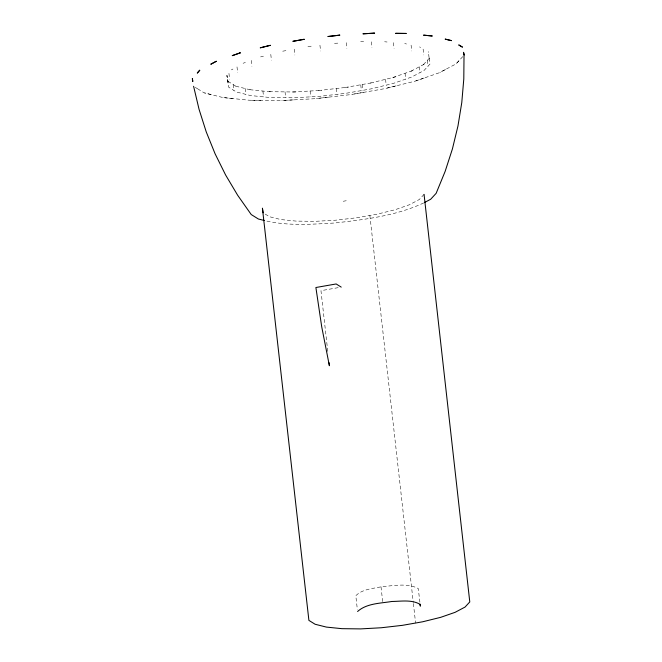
<?xml version="1.0" encoding="UTF-8"?>
<svg xmlns="http://www.w3.org/2000/svg" width="662" height="662" viewBox="0 0 662 662"><rect width="100%" height="100%" fill="white"/><g stroke="black" fill="none" stroke-linecap="round" stroke-linejoin="round"><path stroke-width="0.5" stroke-dasharray="3.31 2.48" d="M459.006 60.697L456.317 63.61M226.255 76.287L227.008 75.476L228.084 82.055M423.382 64.653L430.068 57.412M462.771 56.626L456.052 63.9L439.361 72.737L415.099 81.169L384.903 88.625L350.852 94.6L315.244 98.688L280.522 100.599L249.053 100.21L222.962 97.554L204.053 92.804L195.356 87.384M424.061 194.371L419.319 199.51L409.389 204.765L394.957 209.78L377.001 214.215L356.735 217.773L335.56 220.206L314.897 221.34L296.179 221.108L280.655 219.527L269.409 216.697L264.742 213.793M445.551 69.452L439.924 72.439M231.377 69.874L232.941 69.047M410.961 71.231L424.954 63.825M423.663 202.961C395.826 215.944 364.638 219.602 334.409 223.028C311.132 224.294 287.2 226.147 264.345 220.504M424.102 78.042L415.91 80.888M243.086 63.262L245.37 62.468M392.889 77.512L413.245 70.437M396.108 85.861L385.921 88.377M260.596 56.891L263.435 56.187M370.414 83.064L395.727 76.809M363.488 92.382L351.994 94.401M282.715 51.197L285.918 50.635M345.059 87.516L373.616 82.502M343.239 201.265L346.243 200.735M338.191 287.656L320.971 290.676L328.021 353.566M328.46 97.173L316.444 98.547M307.929 46.572L311.272 46.183M318.546 90.553L348.402 87.127M293.407 99.888L281.698 100.533M334.517 43.328L337.786 43.146M292.695 91.977L321.815 90.371M260.729 100.359L250.112 100.227M360.674 41.681L363.637 41.723M269.26 91.695L295.649 92.018M232.643 98.539L223.847 97.645M384.622 41.756L387.071 42.004M249.839 89.709L271.71 91.944M211.07 94.567L204.69 92.961M404.714 43.543L406.493 43.99M235.755 86.176L251.61 90.156M195.72 87.665L197.475 88.7M419.592 46.911L420.577 47.523M227.968 81.318L236.731 86.788M428.24 51.644L428.364 52.381M429.324 58.223L429.977 64.049L424.036 70.478L411.615 77.057L393.542 83.338L371.068 88.89L345.713 93.342L319.2 96.379L293.349 97.802L269.914 97.521L250.493 95.535L236.408 92.001L228.622 87.144L227.008 75.476M428.678 54.292L429.332 60.118M427.379 60.325L428.033 66.15M423.126 49.112L423.779 54.938M419.327 66.804L419.981 72.63M411.094 45.148L411.747 50.974M405.053 73.283L405.707 79.109M393.418 42.658L394.072 48.483M385.549 79.324L386.203 85.15M371.299 41.814L371.953 47.639M362.122 84.521L362.776 90.346M419.89 602.205L418.268 588.551C407.271 582.783 393.816 585.796 381.949 586.631C373.136 588.626 362.495 588.957 355.808 595.717L357.356 609.528M360.74 84.761L361.394 90.586M369.868 215.473L413.278 602.494M413.394 603.521L415.587 623.025M346.234 42.682L346.888 48.508M336.395 88.509L337.049 94.335M381.014 586.797L382.677 601.592M319.936 45.19L320.59 51.015M310.097 91.017L310.751 96.851M294.201 49.178L294.855 55.004M285.032 91.886L285.686 97.711M270.783 54.375L271.437 60.201M262.913 91.042L263.567 96.867M251.279 60.416L251.932 66.241M245.23 88.551L245.883 94.385M237.004 66.895L237.658 72.721M233.206 84.587L233.86 90.413M228.944 73.374L229.598 79.2M227.654 79.407L228.307 85.233"/><path stroke-width="0.99" d="M357.579 611.498C366.657 603.297 380.418 603.372 391.937 601.468C401.189 601.361 411.698 599.408 420.039 604.332L420.337 606.144L420.113 604.174M424.541 202.498L430.681 199.245L436.134 193.337L445.121 171.45L452.411 148.95L457.972 125.954L461.778 102.593L463.797 78.985L464.021 55.26M264.345 220.504L258.379 219.006L251.229 214.546L237.658 195.249L225.593 174.967L215.1 153.807L206.246 131.904L199.063 109.346L193.594 86.283M341.228 287.126L336.155 283.957L315.89 287.515L321.707 326.755L329.386 365.738L329.047 362.702M263.186 212.825L262.417 208.158L308.897 620.385L315.12 624.258L326.374 627.088L341.89 628.668L360.616 628.9L381.271 627.758L402.455 625.333L422.712 621.775L440.669 617.34L455.108 612.325L465.038 607.071L469.78 601.932L424.061 194.371M192.352 78.704L192.783 81.343L192.352 78.704M199.734 70.246L197.326 73.002L199.734 70.246M464.112 54.855L463.549 52.356L464.112 54.855M215.994 61.409L210.773 64.247L216.408 61.26L215.994 61.409M239.901 52.943L232.23 55.658L240.414 52.811L239.901 52.943M269.823 45.43L260.224 47.838L270.41 45.322L269.823 45.43M303.726 39.372L292.844 41.317L304.33 39.298L303.726 39.372M339.283 35.185L327.872 36.526L339.887 35.152L339.283 35.185M374.088 33.158L362.925 33.812L374.634 33.166L374.088 33.158M405.765 33.431L395.603 33.34L406.22 33.472L405.765 33.431M432.154 35.98L423.688 35.16L432.154 35.98M451.459 40.63L445.261 39.132L451.459 40.63M462.357 47.068L458.857 44.999L462.357 47.068"/></g></svg>
